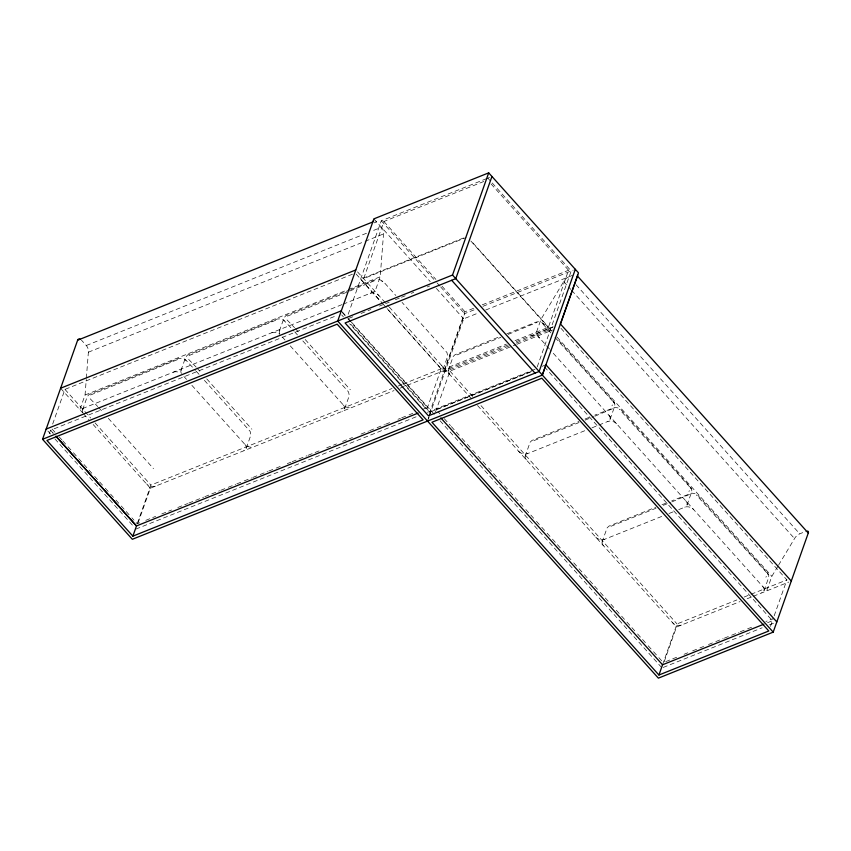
<?xml version="1.0" encoding="UTF-8"?>
<svg xmlns="http://www.w3.org/2000/svg" width="851" height="851" viewBox="0 0 851 851"><rect width="100%" height="100%" fill="white"/><g stroke="black" fill="none" stroke-linecap="round" stroke-linejoin="round"><path stroke-width="0.64" stroke-dasharray="4.25 3.19" d="M341.932 304.637L79.877 409.629L85.047 395.034L86.259 379.45M86.355 378.152L88.376 352.186A5.414 3.074 68.2 0 0 86.27 345.517L81.451 340.145M343.059 304.19L375.036 291.372L380.206 276.777L383.524 233.929A5.414 3.074 68.2 0 0 381.429 227.26L371.589 231.195M49.347 433.638L50.549 430.234L337.102 315.423M52.666 424.064L64.953 389.386L352.803 274.065M82.59 409.81L87.217 396.757L88.972 394.524L178.667 358.473L182.412 358.228L185.05 359.25L195.496 370.408M180.997 370.376L185.624 357.335L187.38 355.101L277.075 319.051L280.819 318.806L283.457 319.816L293.903 330.975M137.298 523.482L150.893 485.091L392.003 388.492M138.075 522.897L150.361 488.219L393.992 390.609M279.415 330.954L284.032 317.902L285.798 315.668L349.601 289.989M246.269 448.083L250.896 435.042L250.151 431.393L203.463 379.28M348.187 314.264L381.28 220.813L485.389 179.104M483.815 181.476L383.907 221.505L363.696 278.575L466.071 237.557M344.676 408.661L349.304 395.609L348.559 391.971L301.871 339.847M387.152 308.594L441.201 368.781L426.734 409.65L349.644 323.816M443.094 369.228L447.711 356.186L446.966 352.537L402.044 302.392M473.592 308.307L464.965 311.764L444.754 368.834L506.419 344.123M429.34 413.32L464.635 313.647L474.475 309.7M427.5 421.022L429.106 416.479M429.51 415.352L463.678 318.848L478.336 312.977M428.361 418.82L429.159 416.543M429.564 415.416L431.17 410.873M448.158 370.61L453.189 356.473L455.008 354.707L498.303 337.241M435.499 411.969L449.966 371.089L515.908 344.676M549.448 348.995L535.853 333.858L541.023 319.263L563.713 281.521A5.414 2.415 -41.9 0 1 568.904 276.777M491.038 183.922L568.574 270.256L548.363 327.327L515.057 340.666M537.226 366.887L571.202 270.948L487.836 178.114M525.12 456.317L530.152 442.18L531.981 440.414L578.925 421.479M610.071 419.32L614.688 406.278L614.858 404.065L613.518 401.385L557.341 338.836M602.082 542.023L607.114 527.886L608.944 526.12L655.887 507.175M687.034 505.026L691.65 491.984L691.82 489.772L690.48 487.091L621.134 409.884L618.22 407.948L614.784 407.416L594.785 415.118M662.546 664.791L677.013 623.921L736.849 599.955M664.195 661.727L676.481 627.049L739.987 601.604M763.996 590.732L768.623 577.68L768.783 575.478L767.453 572.787L698.097 495.58L695.182 493.654L691.746 493.123L671.758 500.824M777.867 566.319L771.857 576.308L766.687 590.902L550.331 349.984M770.421 626.442L773.208 618.571L765.879 621.507M774.187 615.805L786.909 579.893L559.862 327.071M778.527 565.213L794.547 538.577A5.414 2.415 -41.9 0 1 799.738 533.822L805.897 531.354M90.621 394.981L179.614 358.782M189.028 355.558L278.022 319.348M287.436 316.136L348.463 291.553M612.39 404.938L611.986 405.799M689.353 490.644L688.948 491.506M766.315 576.35L765.911 577.212M90.238 398.821L97.727 406.512M188.645 359.388L196.134 367.079M287.064 319.965L294.542 327.656M374.153 222.877L376.61 221.888A4.553 2.585 68.2 0 0 375.865 221.217M485.793 178.933L489.485 177.455M86.27 345.517L366.675 233.174M88.376 352.186L363.845 241.812M365.079 241.322L383.524 233.929M463.487 237.972L360.601 279.202L381.003 301.914M85.047 395.034L346.995 290.085M348.229 289.585L380.206 276.777M349.687 291.063L376.44 279.926M348.836 318.359L354.963 315.902M361.09 313.445L370.887 309.519M379.461 306.083L384.354 304.126M385.577 303.637L389.258 302.158M395.385 299.712L400.278 297.744M401.502 297.254L405.182 295.786M411.31 293.329L413.756 292.35M427.223 286.947L429.681 285.968M482.23 304.849L568.574 270.256M483.017 306.286L573.255 270.129M485.666 310.041L573.84 274.799M457.04 354.888L500.877 337.326M508.175 334.39L537.087 322.391M398.151 386.035L401.842 384.556M403.066 384.056L441.201 368.781M400.151 388.141L507.877 344.985M516.259 341.623L553.065 326.88M535.853 333.858L553.076 326.965M508.887 346.017L443.967 372.025L387.205 308.828M516.227 343.07L550.533 329.337L471.603 241.439M517.131 344.187L552.533 330.007M139.66 522.791L137.192 523.769L131.884 517.855M145.808 520.323L155.648 516.376M161.796 513.919L171.636 509.972M177.795 507.504L187.635 503.569M188.858 503.069L203.623 497.154M204.857 496.665L219.611 490.75M220.845 490.261L226.994 487.793M228.228 487.304L235.61 484.347M236.833 483.857L242.992 481.389M244.216 480.9L251.598 477.943M252.832 477.443L258.981 474.986M260.204 474.486L267.586 471.528M268.82 471.039L274.969 468.571M276.203 468.082L282.351 465.614M287.276 463.646L290.957 462.167M292.191 461.678L306.956 455.764M308.179 455.264L320.487 450.339M326.635 447.871L336.475 443.935M342.623 441.467L352.463 437.52M361.079 434.074L368.462 431.117M369.685 430.627L375.844 428.159M377.067 427.67L384.45 424.713M385.684 424.213L391.832 421.756M397.981 419.288L400.438 418.298M401.672 417.809L407.82 415.341M409.054 414.852L412.746 413.373M422.585 409.437L427.5 407.459L351.303 322.614M135.883 529.088L417.586 416.224M427.425 412.288L534.992 369.281M542.257 366.281L545.927 364.813M531.418 371.44L429.744 412.171L348.155 321.316M530.29 372.11L436.276 409.778L439.818 413.724M534.002 440.584L579.052 422.543M585.148 420.096L593.668 416.682M594.881 416.192L614.05 408.097M518.695 451.349A6.436 4.457 19.5 0 0 527.471 453.668L585.924 430.255M592.009 427.819L607.837 421.468A6.468 4.478 19.5 0 1 616.635 423.819M610.965 526.29L656.015 508.238M663.323 505.313L670.631 502.388M671.843 501.899L691.012 493.793M595.668 537.055A6.436 4.457 19.5 0 0 604.444 539.374L662.886 515.961M668.971 513.515L673.843 511.568M678.715 509.611L684.8 507.175A6.468 4.478 19.5 0 1 693.608 509.526M744.168 597.019L786.909 579.893M747.157 598.732L752.21 596.711M753.241 596.296L788.845 582.031M665.759 661.621L677.97 656.727M684.076 654.281L687.736 652.813M692.618 650.866L698.724 648.419M699.947 647.93L703.607 646.462M708.5 644.505L714.595 642.058M715.819 641.569L723.148 638.633M724.371 638.144L730.477 635.697M731.69 635.208L739.019 632.272M740.242 631.782L746.348 629.336M747.572 628.846L752.454 626.889M767.549 622.719L772.431 620.762L545.448 368.004M663.227 667.429L762.156 627.793M769.485 624.857L774.378 622.9M350.835 289.5L375.482 279.617L379.227 279.373L383.461 281.692L395.853 295.488M506.845 333.815L536.13 322.082C543.055 319.827 547.289 328.103 551.193 331.996M585.031 419.032L589.913 417.075M661.993 504.739L666.876 502.781M612.741 401.225L553.756 336.081M689.704 486.932L619.315 409.235M766.666 572.638L696.278 494.942M382.822 281.607L381.642 281.053M284.404 321.029L283.234 320.487M185.997 360.462L184.827 359.909M542.342 323.529L543.534 324.082M576.01 284.691L799.738 533.822M563.713 281.521L570.819 289.436M571.702 290.425L794.547 538.577M470.837 240.993L551.671 331.124M557.001 337.06L771.857 576.308M543.098 324.21L552.873 335.092M383.907 221.505L435.882 279.394M442.052 286.255L464.965 311.764M381.28 220.813L436.265 282.043M437.148 283.032L439.807 285.989M440.69 286.978L464.635 313.647M373.887 218.867L430.223 281.596M436.393 288.457L463.678 318.848M449.966 371.089L473.922 397.757M481.017 405.661L677.013 623.921M357.548 271.894L388.694 306.477M389.247 307.03L473.113 400.598M477.56 405.533L676.481 627.049M356.144 274.065L382.727 303.658M383.61 304.647L386.269 307.605M444.254 418.66L450.466 425.574M451.349 426.564L461.104 437.425M461.997 438.414L466.433 443.35M467.316 444.339L471.752 449.275M472.635 450.264L477.071 455.2M477.954 456.189L487.719 467.061M488.602 468.039L498.356 478.911M499.239 479.89L503.675 484.836M504.569 485.825L508.994 490.761M509.887 491.75L514.323 496.686M515.206 497.675L524.961 508.536M525.854 509.526L535.609 520.386M536.492 521.376L540.928 526.312M541.81 527.301L546.246 532.237M547.14 533.226L551.565 538.162M552.459 539.151L562.213 550.012M563.096 551.001L572.851 561.862M573.744 562.851L578.18 567.787M579.063 568.776L583.499 573.712M584.382 574.702L588.818 579.648M589.711 580.627L599.466 591.498M600.349 592.477L610.103 603.348M610.986 604.338L615.422 609.273M616.315 610.263L620.751 615.199M621.634 616.188L626.07 621.124M626.953 622.113L636.708 632.974M637.601 633.963L647.356 644.824M648.239 645.813L652.674 650.749M653.557 651.738L657.993 656.674M658.887 657.663L663.323 662.599M342.198 311.796L347.485 317.678M348.367 318.657L351.006 321.604M351.889 322.582L435.616 415.82M440.052 420.756L662.004 667.918M342.453 312.743L346.878 317.678M347.761 318.668L350.421 321.625M341.676 314.934L343.442 316.912M295.425 328.635L299.85 333.571M305.169 339.485L350.314 389.758M294.786 331.964L297.446 334.922M282.319 337.028L284.979 339.985M290.287 345.9L343.4 405.044A6.436 4.457 19.5 0 0 352.176 407.363M197.017 368.068L201.442 372.993M206.75 378.908L251.896 429.181M196.379 371.387L199.028 374.344M183.912 376.461L186.571 379.418M191.879 385.333L244.992 444.477A6.436 4.457 19.5 0 0 253.768 446.786M98.61 407.491L103.035 412.427M108.343 418.341L153.488 468.614M64.953 389.386L90.642 418.001M95.078 422.936L150.893 485.091M60.57 388.237L82.579 412.735M83.451 413.724L88.738 419.596M93.142 424.5L150.361 488.219M52.145 429.053L55.687 432.999M59.23 436.946L61.889 439.914M62.772 440.892L67.197 445.828M68.091 446.818L72.516 451.753M73.409 452.732L77.835 457.668M78.718 458.657L83.153 463.593M84.036 464.572L93.78 475.432M94.674 476.411L104.418 487.272M105.301 488.251L109.726 493.186M110.619 494.176L115.045 499.111M115.927 500.09L120.363 505.026M121.246 506.015L130.99 516.865M47.858 431.063L50.571 433.978M54.9 438.903L134.203 527.099M173.402 372.164A6.414 4.446 19.5 0 1 179.997 372.823M83.004 412.905A6.468 4.478 19.5 0 1 84.845 407.64M155.361 486.219A6.436 4.457 19.5 0 1 146.585 483.9M244.992 444.477A6.436 4.457 19.5 0 1 243.918 450.732M271.809 332.73A6.414 4.446 19.5 0 1 279.575 334.156M181.412 373.483A6.468 4.478 19.5 0 1 183.252 368.217M343.4 405.044A6.436 4.457 19.5 0 1 342.325 411.31M370.228 293.308A6.414 4.446 19.5 0 1 378.961 295.637M279.819 334.049A6.468 4.478 19.5 0 1 281.66 328.784M441.807 365.622A6.436 4.457 19.5 0 1 440.733 371.876M608.933 415.245A6.414 4.446 19.5 0 1 607.837 421.468M530.875 335.773A6.468 4.478 19.5 0 1 539.672 338.113M449.434 374.227A6.436 4.457 19.5 0 1 450.509 367.962M526.407 459.934A6.436 4.457 19.5 0 1 527.471 453.668M685.906 500.952A6.414 4.446 19.5 0 1 684.8 507.175M603.37 545.629A6.436 4.457 19.5 0 1 604.444 539.374M762.868 586.647A6.414 4.446 19.5 0 1 761.762 592.881M681.406 625.081A6.436 4.457 19.5 0 1 672.63 622.762M53.209 433.191L50.549 430.234L53.134 433.223M767.549 573L768.208 574.606L767.549 573M690.587 487.293L691.246 488.899L690.587 487.293M613.624 401.598L614.284 403.193L613.624 401.598"/><path stroke-width="1.28" d="M776.814 621.921L545.927 364.813L542.364 375.089L132.341 539.279L42.55 439.286L77.632 340.209A4.553 2.585 68.2 0 1 79.941 339.049M132.873 536.151L423.107 419.873L337.166 324.167L46.933 440.446L132.873 536.151L136.5 525.929L55.868 436.148L136.426 525.961L418.118 413.097M42.55 439.286L452.519 275.033L488.697 172.859L578.489 272.852L542.31 375.025M491.942 176.476L455.764 278.649L345.091 322.986L428.457 415.82L539.119 371.483L575.308 269.299M560.458 324.008L577.446 276.011A4.553 2.032 -41.9 0 0 577.531 274.65M658.929 675.013L768.815 630.985L541.832 378.216L431.936 422.245L658.929 675.013L662.546 664.791L763.89 624.187M488.697 172.859L373.887 218.867L337.709 321.04L658.387 678.141L773.197 632.133L808.28 533.056A4.553 2.032 -41.9 0 0 807.493 531.077M77.632 340.209L372.791 221.962A4.553 2.585 68.2 0 1 373.706 220.813M60.57 388.237L355.792 269.948M46.092 429.106L341.325 310.817M577.446 276.011L808.28 533.056M560.394 323.933L791.292 581.052M452.519 275.033L773.197 632.133M451.658 280.287L535.024 373.121M440.818 417.894L662.546 664.791"/></g></svg>
